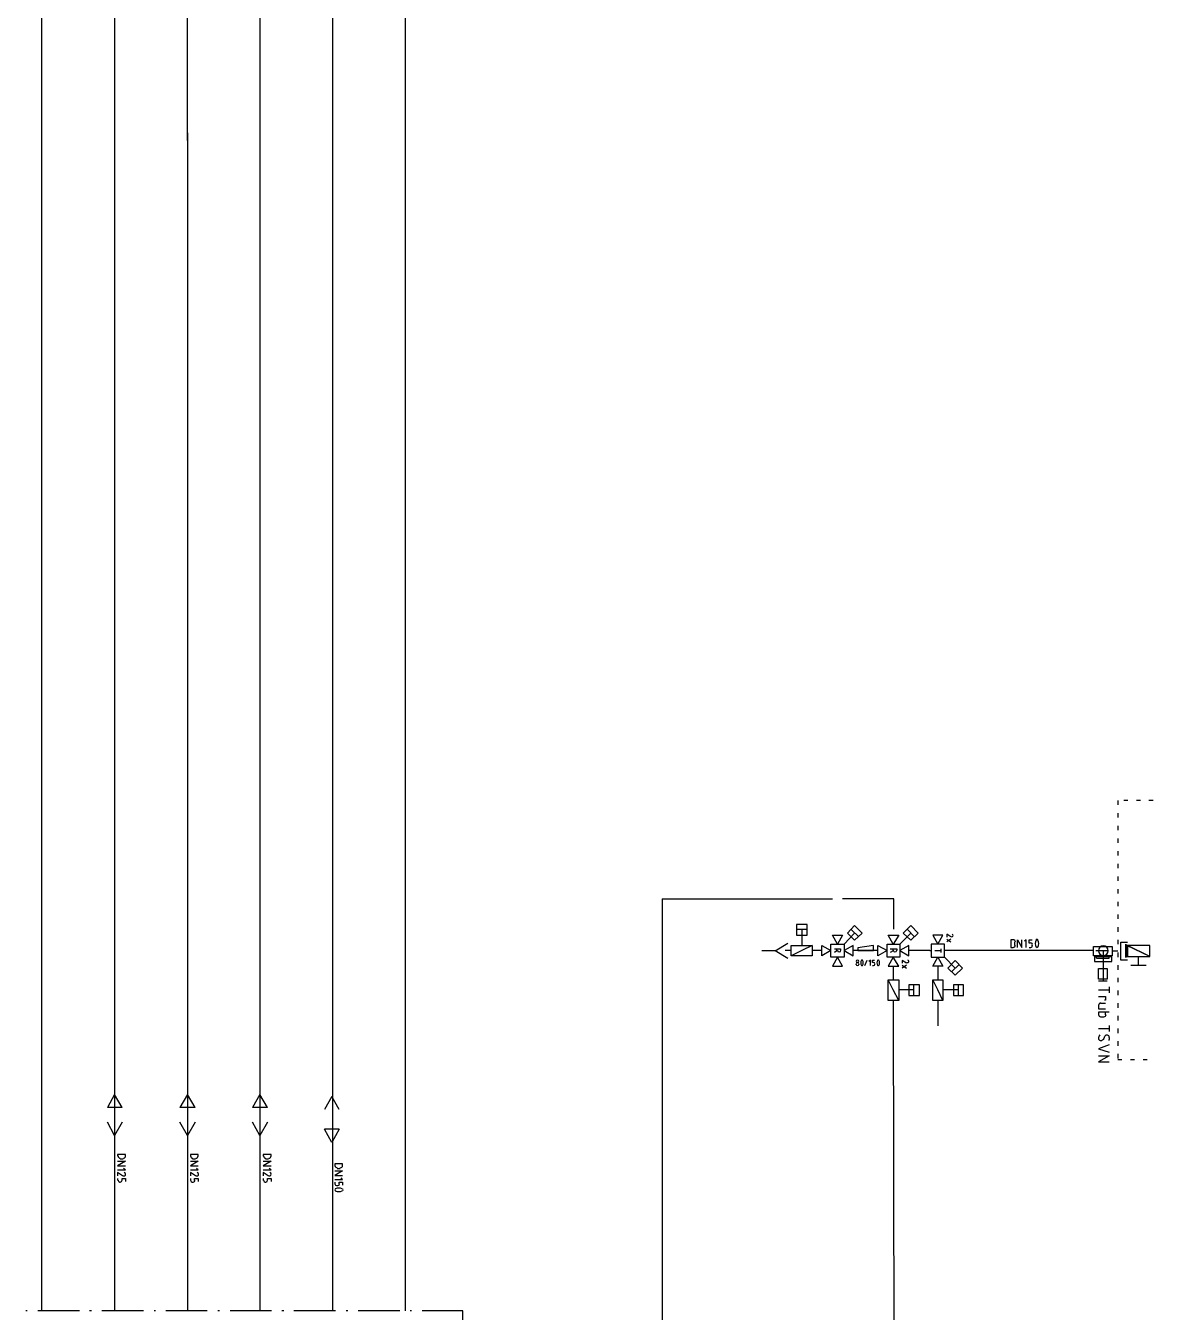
# Model space of a CAD drawing. Header units: millimetres. Extents: x 0 to 33.1, y 1.5 to 45.3.
# Drawn here: x 5.824 to 9.531, y 17.853 to 22.084 of the extents above; entities that cross this region are included whole.
import ezdxf

# ---------------------------------------------------------------- set-up
doc = ezdxf.new("R2010")
doc.units = ezdxf.units.MM
doc.header["$MEASUREMENT"] = 0
doc.layers.get('0').update_dxf_attribs({"linetype": 'CONTINUOUS'})

msp = doc.modelspace()

# ---------------------------------------------------------------- linework, layer by layer
at = {"color": 52, "linetype": 'Continuous'}
msp.add_line((6.83442, 17.8578), (6.83442, 25.5028), dxfattribs=at)
at = {"color": 3, "linetype": 'Continuous'}
msp.add_line((6.59446, 25.0611), (6.59446, 17.8578), dxfattribs=at)
at = {"color": 4, "linetype": 'Continuous'}
for p, q in [((5.87776, 17.8578), (5.87776, 24.7411)), ((7.07275, 17.8578), (7.07275, 24.7411))]:
    msp.add_line(p, q, dxfattribs=at)
at = {"color": 104, "linetype": 'Continuous'}
for p, q in [((6.35612, 21.7061), (6.35612, 23.8228)), ((6.35612, 21.7311), (6.35612, 17.8578))]:
    msp.add_line(p, q, dxfattribs=at)
at = {"color": 5, "linetype": 'Continuous'}
msp.add_line((6.1161, 22.3744), (6.1161, 17.8578), dxfattribs=at)
at = {"color": 140, "linetype": 'Continuous'}
for p, q in [((9.41444, 19.5361), (9.41444, 19.5211)), ((9.44775, 19.5361), (9.43446, 19.5361)), ((9.48942, 19.5361), (9.47613, 19.5361)), ((9.53108, 19.5361), (9.51611, 19.5361)), ((9.41444, 19.4944), (9.41444, 19.4794)), ((9.41444, 19.4528), (9.41444, 19.4378)), ((9.41444, 19.4111), (9.41444, 19.3961)), ((9.41444, 19.3694), (9.41444, 19.3544)), ((9.41444, 19.3278), (9.41444, 19.3128)), ((9.41444, 19.2861), (9.41444, 19.2711)), ((9.41444, 19.2444), (9.41444, 19.2294)), ((9.41444, 19.2028), (9.41444, 19.1878)), ((9.41444, 19.1611), (9.41444, 19.1461)), ((9.41444, 19.1194), (9.41444, 19.1044)), ((9.41444, 19.0778), (9.41444, 19.0628)), ((9.42443, 19.0111), (9.42443, 19.0694)), ((9.42443, 19.0694), (9.44612, 19.0694)), ((9.42443, 19.0111), (9.42443, 19.0694)), ((9.42443, 19.0694), (9.44612, 19.0694)), ((9.42443, 19.0111), (9.42443, 19.0694)), ((9.42443, 19.0694), (9.44612, 19.0694)), ((9.42443, 19.0111), (9.42443, 19.0694)), ((9.42443, 19.0694), (9.44612, 19.0694)), ((9.42443, 19.0111), (9.42443, 19.0694)), ((9.42443, 19.0694), (9.44612, 19.0694)), ((9.43946, 19.0628), (9.43946, 19.0194)), ((9.43946, 19.0628), (9.43946, 19.0194)), ((9.43946, 19.0628), (9.43946, 19.0194)), ((9.44114, 19.0628), (9.44114, 19.0194)), ((9.44114, 19.0628), (9.44114, 19.0194)), ((9.51942, 19.0594), (9.44444, 19.0594)), ((9.44444, 19.0594), (9.44444, 19.0228)), ((9.51942, 19.0228), (9.44444, 19.0594)), ((9.51942, 19.0594), (9.44612, 19.0594)), ((9.44612, 19.0594), (9.44612, 19.0228)), ((9.51942, 19.0228), (9.44612, 19.0594)), ((9.51942, 19.0228), (9.51942, 19.0594)), ((9.51942, 19.0228), (9.51942, 19.0594)), ((9.41444, 19.0361), (9.41444, 19.0211)), ((9.44612, 19.0111), (9.42443, 19.0111)), ((9.44612, 19.0111), (9.42443, 19.0111)), ((9.44612, 19.0111), (9.42443, 19.0111)), ((9.44612, 19.0111), (9.42443, 19.0111)), ((9.44612, 19.0111), (9.42443, 19.0111)), ((9.44444, 19.0228), (9.51942, 19.0228)), ((9.44612, 19.0228), (9.51942, 19.0228)), ((9.48281, 18.9928), (9.48281, 19.0228)), ((9.48281, 18.9928), (9.48281, 19.0228)), ((9.41444, 18.9944), (9.41444, 18.9794)), ((9.50612, 18.9928), (9.45779, 18.9928)), ((9.50776, 18.9928), (9.45779, 18.9928)), ((9.50612, 18.9928), (9.48281, 18.9928)), ((9.50776, 18.9928), (9.48281, 18.9928)), ((9.41444, 18.9528), (9.41444, 18.9378)), ((9.41444, 18.9111), (9.41444, 18.8961)), ((9.41444, 18.8694), (9.41444, 18.8544)), ((9.41444, 18.8278), (9.41444, 18.8128)), ((9.41444, 18.7861), (9.41444, 18.7711)), ((9.41444, 18.7444), (9.41444, 18.7294)), ((9.41444, 18.7028), (9.41444, 18.6878)), ((9.41444, 18.6844), (9.42779, 18.6844)), ((9.45611, 18.6844), (9.46946, 18.6844)), ((9.49778, 18.6844), (9.51113, 18.6844))]:
    msp.add_line(p, q, dxfattribs=at)
at = {"color": 7, "linetype": 'Continuous'}
for p, q in [((7.91613, 19.2128), (7.91613, 19.2128)), ((7.91613, 19.2128), (7.91613, 17.3478)), ((7.91613, 19.2128), (8.47613, 19.2128)), ((8.67779, 19.2128), (8.50944, 19.2128)), ((8.67779, 19.2128), (8.55778, 19.2128)), ((8.67779, 19.1128), (8.67779, 19.2128)), ((8.62608, 19.0428), (8.54443, 19.0428)), ((8.79611, 19.0428), (8.72775, 19.0428)), ((8.95611, 19.0428), (8.84776, 19.0428)), ((9.33442, 19.0428), (8.95611, 19.0428)), ((8.67611, 18.9911), (8.67611, 18.9461)), ((8.82275, 18.9911), (8.82275, 18.9461)), ((8.67611, 18.8778), (8.67779, 17.7578)), ((8.82275, 18.8778), (8.82275, 18.7944))]:
    msp.add_line(p, q, dxfattribs=at)
at = {"color": 0, "linetype": 'Continuous'}
for p, q in [((8.39279, 19.1278), (8.35781, 19.1278)), ((8.35781, 19.1278), (8.35781, 19.0928)), ((8.39279, 19.0928), (8.39279, 19.1278)), ((8.54943, 19.1244), (8.5261, 19.0994)), ((8.57443, 19.0994), (8.54943, 19.1244)), ((8.73443, 19.1244), (8.70942, 19.0994)), ((8.75776, 19.0994), (8.73443, 19.1244)), ((8.39279, 19.1111), (8.35781, 19.1111)), ((8.35781, 19.0928), (8.39279, 19.0928)), ((8.37608, 19.1111), (8.37608, 19.0594)), ((8.49278, 19.0628), (8.47613, 19.0928)), ((8.47613, 19.0928), (8.50944, 19.0928)), ((8.50944, 19.0928), (8.49278, 19.0628)), ((8.54943, 19.0994), (8.51443, 19.0628)), ((8.5261, 19.0994), (8.54943, 19.0761)), ((8.56278, 19.0878), (8.53776, 19.1111)), ((8.54943, 19.0761), (8.57443, 19.0994)), ((8.67611, 19.0628), (8.65944, 19.0928)), ((8.65944, 19.0928), (8.69444, 19.0928)), ((8.69444, 19.0928), (8.67611, 19.0628)), ((8.73443, 19.0994), (8.69775, 19.0628)), ((8.70942, 19.0994), (8.73443, 19.0761)), ((8.7461, 19.0878), (8.72276, 19.1111)), ((8.73443, 19.0761), (8.75776, 19.0994)), ((8.83946, 19.0928), (8.8061, 19.0928)), ((8.8061, 19.0928), (8.82275, 19.0628)), ((8.82275, 19.0628), (8.83946, 19.0928)), ((8.8661, 19.0878), (8.85275, 19.0961)), ((8.85275, 19.0961), (8.85275, 19.0861)), ((8.28776, 19.0411), (8.24447, 19.0411)), ((8.28776, 19.0411), (8.32943, 19.0661)), ((8.32943, 19.0161), (8.28776, 19.0411)), ((8.3411, 19.0428), (8.32112, 19.0428)), ((8.3411, 19.0244), (8.3411, 19.0594)), ((8.3411, 19.0594), (8.40944, 19.0594)), ((8.37608, 19.0428), (8.3411, 19.0244)), ((8.40944, 19.0594), (8.37608, 19.0428)), ((8.40944, 19.0594), (8.40944, 19.0244)), ((8.44114, 19.0428), (8.40944, 19.0428)), ((8.44114, 19.0244), (8.44114, 19.0594)), ((8.44114, 19.0594), (8.47114, 19.0428)), ((8.47114, 19.0428), (8.44114, 19.0244)), ((8.47114, 19.0211), (8.47114, 19.0628)), ((8.47114, 19.0628), (8.51443, 19.0628)), ((8.48281, 19.0478), (8.50276, 19.0478)), ((8.4911, 19.0411), (8.48281, 19.0361)), ((8.4911, 19.0428), (8.4911, 19.0478)), ((8.50276, 19.0478), (8.50276, 19.0428)), ((8.51443, 19.0628), (8.51443, 19.0211)), ((8.54443, 19.0594), (8.51443, 19.0428)), ((8.51443, 19.0428), (8.54443, 19.0244)), ((8.54443, 19.0244), (8.54443, 19.0594)), ((8.61111, 19.0594), (8.55946, 19.0511)), ((8.55946, 19.0511), (8.55946, 19.0428)), ((8.55946, 19.0428), (8.61111, 19.0428)), ((8.61111, 19.0428), (8.61111, 19.0594)), ((8.62608, 19.0244), (8.62608, 19.0594)), ((8.62608, 19.0594), (8.65608, 19.0428)), ((8.65608, 19.0428), (8.62608, 19.0244)), ((8.65608, 19.0211), (8.65608, 19.0628)), ((8.65608, 19.0628), (8.69775, 19.0628)), ((8.66613, 19.0478), (8.68778, 19.0478)), ((8.67611, 19.0411), (8.66613, 19.0361)), ((8.67611, 19.0428), (8.67611, 19.0478)), ((8.68778, 19.0478), (8.68778, 19.0428)), ((8.69775, 19.0628), (8.69775, 19.0211)), ((8.72775, 19.0594), (8.69775, 19.0428)), ((8.69775, 19.0428), (8.72775, 19.0244)), ((8.72775, 19.0244), (8.72775, 19.0594)), ((8.79611, 19.0428), (8.80111, 19.0428)), ((8.80111, 19.0628), (8.80111, 19.0211)), ((8.84446, 19.0628), (8.80111, 19.0628)), ((8.81278, 19.0428), (8.83279, 19.0428)), ((8.83279, 19.0478), (8.83279, 19.0361)), ((8.84446, 19.0211), (8.84446, 19.0628)), ((8.84776, 19.0428), (8.84446, 19.0428)), ((8.85275, 19.0794), (8.8661, 19.0711)), ((8.8661, 19.0794), (8.85275, 19.0711)), ((9.06944, 19.0778), (9.06278, 19.0778)), ((9.06278, 19.0778), (9.06278, 19.0528)), ((9.06278, 19.0528), (9.06944, 19.0528)), ((9.07611, 19.0594), (9.07611, 19.0694)), ((9.08442, 19.0528), (9.08442, 19.0778)), ((9.08442, 19.0778), (9.09944, 19.0528)), ((9.09944, 19.0528), (9.09944, 19.0778)), ((9.11279, 19.0778), (9.10781, 19.0728)), ((9.11279, 19.0528), (9.11279, 19.0778)), ((9.12278, 19.0661), (9.12278, 19.0778)), ((9.12278, 19.0778), (9.13276, 19.0778)), ((9.12776, 19.0661), (9.12278, 19.0661)), ((9.12278, 19.0528), (9.12776, 19.0528)), ((9.13276, 19.0578), (9.13276, 19.0611)), ((9.33442, 19.0244), (9.33442, 19.0561)), ((9.33442, 19.0561), (9.39611, 19.0561)), ((9.3661, 19.0411), (9.3661, 18.9411)), ((9.39611, 19.0561), (9.39611, 19.0244)), ((9.39611, 19.0411), (9.41444, 19.0411)), ((9.39611, 19.0411), (9.41444, 19.0411)), ((9.39611, 19.0411), (9.41444, 19.0411)), ((9.39611, 19.0411), (9.41444, 19.0411)), ((9.39611, 19.0411), (9.41444, 19.0411)), ((8.40944, 19.0244), (8.3411, 19.0244)), ((8.51443, 19.0211), (8.47114, 19.0211)), ((8.49278, 19.0211), (8.47613, 18.9911)), ((8.50944, 18.9911), (8.49278, 19.0211)), ((8.55447, 18.9961), (8.55447, 18.9978)), ((8.56278, 18.9978), (8.56278, 18.9961)), ((8.58279, 18.9928), (8.5911, 19.0111)), ((8.60113, 19.0111), (8.59614, 19.0061)), ((8.60113, 18.9928), (8.60113, 19.0111)), ((8.60781, 19.0028), (8.60781, 19.0111)), ((8.60781, 19.0111), (8.61442, 19.0111)), ((8.61111, 19.0028), (8.60781, 19.0028)), ((8.6161, 18.9961), (8.6161, 18.9978)), ((8.69775, 19.0211), (8.65608, 19.0211)), ((8.67611, 19.0211), (8.65944, 18.9911)), ((8.69444, 18.9911), (8.67611, 19.0211)), ((8.71946, 19.0011), (8.70611, 19.0094)), ((8.70611, 19.0094), (8.70611, 19.0011)), ((8.80111, 19.0211), (8.84446, 19.0211)), ((8.8061, 18.9911), (8.82275, 19.0211)), ((8.82275, 19.0211), (8.83946, 18.9911)), ((8.87944, 18.9844), (8.84446, 19.0211)), ((8.85612, 18.9844), (8.87944, 19.0094)), ((8.87944, 19.0094), (8.90446, 18.9844)), ((9.39611, 19.0244), (9.33442, 19.0244)), ((9.33778, 19.0228), (9.33778, 19.0061)), ((9.33778, 19.0228), (9.39442, 19.0228)), ((9.33778, 19.0061), (9.3661, 19.0061)), ((9.34446, 19.0178), (9.34446, 19.0228)), ((9.34446, 19.0178), (9.3661, 19.0178)), ((9.3661, 19.0178), (9.38613, 19.0178)), ((9.3661, 19.0061), (9.39442, 19.0061)), ((9.38613, 19.0178), (9.38613, 19.0228)), ((9.39442, 19.0061), (9.39442, 19.0228)), ((8.47613, 18.9911), (8.50944, 18.9911)), ((8.60781, 18.9928), (8.61111, 18.9928)), ((8.65944, 18.9911), (8.69444, 18.9911)), ((8.70611, 18.9944), (8.71946, 18.9844)), ((8.71946, 18.9944), (8.70611, 18.9844)), ((8.83946, 18.9911), (8.8061, 18.9911)), ((8.87944, 18.9611), (8.85612, 18.9844)), ((8.89279, 18.9961), (8.86778, 18.9728)), ((8.90446, 18.9844), (8.87944, 18.9611)), ((9.35113, 18.9478), (9.35113, 18.9828)), ((9.35113, 18.9828), (9.37944, 18.9828)), ((9.37944, 18.9828), (9.37944, 18.9478)), ((8.67611, 18.9128), (8.65944, 18.9461)), ((8.65944, 18.8778), (8.65944, 18.9461)), ((8.65944, 18.9461), (8.69444, 18.9461)), ((8.69444, 18.8778), (8.67611, 18.9128)), ((8.69444, 18.9461), (8.69444, 18.8778)), ((8.74447, 18.9128), (8.69444, 18.9128)), ((8.76281, 18.9294), (8.72775, 18.9294)), ((8.72775, 18.9294), (8.72775, 18.8944)), ((8.74447, 18.8944), (8.74447, 18.9294)), ((8.76281, 18.8944), (8.76281, 18.9294)), ((8.82275, 18.9128), (8.8061, 18.9461)), ((8.8061, 18.8778), (8.8061, 18.9461)), ((8.8061, 18.9461), (8.83946, 18.9461)), ((8.83946, 18.8778), (8.82275, 18.9128)), ((8.83946, 18.9461), (8.83946, 18.8778)), ((8.89111, 18.9128), (8.83946, 18.9128)), ((8.90776, 18.9294), (8.87446, 18.9294)), ((8.87446, 18.9294), (8.87446, 18.8944)), ((8.89111, 18.8944), (8.89111, 18.9294)), ((8.90776, 18.8944), (8.90776, 18.9294)), ((9.37944, 18.9478), (9.35113, 18.9478)), ((9.37944, 18.9411), (9.35113, 18.9411)), ((9.35113, 18.9128), (9.38613, 18.9128)), ((9.35113, 18.9128), (9.38613, 18.9128)), ((9.38613, 18.9228), (9.38613, 18.9028)), ((9.38613, 18.9228), (9.38613, 18.9028)), ((8.69444, 18.8778), (8.65944, 18.8778)), ((8.72775, 18.8944), (8.76281, 18.8944)), ((8.83946, 18.8778), (8.8061, 18.8778)), ((8.87446, 18.8944), (8.90776, 18.8944)), ((9.35113, 18.8911), (9.37446, 18.8911)), ((9.35113, 18.8911), (9.37446, 18.8911)), ((9.37446, 18.8794), (9.3711, 18.8794)), ((9.37446, 18.8794), (9.3711, 18.8794)), ((9.37446, 18.8911), (9.37446, 18.8794)), ((9.37446, 18.8911), (9.37446, 18.8794)), ((9.35113, 18.8611), (9.35113, 18.8511)), ((9.35113, 18.8611), (9.35113, 18.8511)), ((9.35113, 18.8511), (9.37446, 18.8511)), ((9.35113, 18.8511), (9.37446, 18.8511)), ((9.38613, 18.8394), (9.35113, 18.8394)), ((9.35113, 18.8394), (9.35113, 18.8311)), ((9.38613, 18.8394), (9.35113, 18.8394)), ((9.35113, 18.8394), (9.35113, 18.8311)), ((9.37446, 18.8678), (9.35781, 18.8678)), ((9.37446, 18.8678), (9.35781, 18.8678)), ((9.37446, 18.8311), (9.37446, 18.8394)), ((9.37446, 18.8311), (9.37446, 18.8394)), ((9.35113, 18.7861), (9.38613, 18.7861)), ((9.35113, 18.7861), (9.38613, 18.7861)), ((9.35781, 18.8244), (9.36778, 18.8244)), ((9.35781, 18.8244), (9.36778, 18.8244)), ((9.38613, 18.7961), (9.38613, 18.7761)), ((9.38613, 18.7961), (9.38613, 18.7761)), ((9.3711, 18.7594), (9.3661, 18.7478)), ((9.3711, 18.7594), (9.3661, 18.7478)), ((9.38613, 18.7328), (9.35113, 18.7194)), ((9.38613, 18.7328), (9.35113, 18.7194)), ((9.35113, 18.7194), (9.38613, 18.7078)), ((9.35113, 18.7194), (9.38613, 18.7078)), ((9.35113, 18.6961), (9.38613, 18.6961)), ((9.38613, 18.6961), (9.35113, 18.6761)), ((9.35113, 18.6961), (9.38613, 18.6961)), ((9.38613, 18.6961), (9.35113, 18.6761)), ((9.35113, 18.6761), (9.38613, 18.6761)), ((9.35113, 18.6761), (9.38613, 18.6761)), ((6.1161, 18.5694), (6.09278, 18.5261)), ((6.14111, 18.5261), (6.1161, 18.5694)), ((6.35612, 18.5694), (6.33111, 18.5261)), ((6.38113, 18.5261), (6.35612, 18.5694)), ((6.59446, 18.5694), (6.56944, 18.5261)), ((6.61947, 18.5261), (6.59446, 18.5694)), ((6.83111, 18.5628), (6.8061, 18.5194)), ((6.85444, 18.5194), (6.83111, 18.5628)), ((6.14111, 18.5261), (6.09278, 18.5261)), ((6.38113, 18.5261), (6.33111, 18.5261)), ((6.61947, 18.5261), (6.56944, 18.5261)), ((6.1161, 18.4344), (6.09278, 18.4778)), ((6.14111, 18.4778), (6.1161, 18.4344)), ((6.35612, 18.4344), (6.33111, 18.4778)), ((6.38113, 18.4778), (6.35612, 18.4344)), ((6.59446, 18.4344), (6.56944, 18.4778)), ((6.61947, 18.4778), (6.59446, 18.4344)), ((6.83111, 18.4111), (6.8061, 18.4544)), ((6.85444, 18.4544), (6.8061, 18.4544)), ((6.85444, 18.4544), (6.83111, 18.4111)), ((6.12608, 18.3711), (6.12608, 18.3661)), ((6.15278, 18.3711), (6.12608, 18.3711)), ((6.15278, 18.3661), (6.15278, 18.3711)), ((6.3661, 18.3711), (6.3661, 18.3661)), ((6.39111, 18.3711), (6.3661, 18.3711)), ((6.39111, 18.3661), (6.39111, 18.3711)), ((6.60444, 18.3711), (6.60444, 18.3661)), ((6.63113, 18.3711), (6.60444, 18.3711)), ((6.63113, 18.3661), (6.63113, 18.3711)), ((6.12608, 18.3494), (6.15278, 18.3494)), ((6.15278, 18.3494), (6.12608, 18.3344)), ((6.12608, 18.3344), (6.15278, 18.3344)), ((6.12608, 18.3211), (6.15278, 18.3211)), ((6.13444, 18.3578), (6.14442, 18.3578)), ((6.15278, 18.3211), (6.14611, 18.3261)), ((6.3661, 18.3494), (6.39111, 18.3494)), ((6.39111, 18.3494), (6.3661, 18.3344)), ((6.3661, 18.3344), (6.39111, 18.3344)), ((6.3661, 18.3211), (6.39111, 18.3211)), ((6.37278, 18.3578), (6.38276, 18.3578)), ((6.39111, 18.3211), (6.38612, 18.3261)), ((6.60444, 18.3494), (6.63113, 18.3494)), ((6.63113, 18.3494), (6.60444, 18.3344)), ((6.60444, 18.3344), (6.63113, 18.3344)), ((6.60444, 18.3211), (6.63113, 18.3211)), ((6.61279, 18.3578), (6.62278, 18.3578)), ((6.63113, 18.3211), (6.62446, 18.3261)), ((6.8411, 18.3411), (6.8411, 18.3344)), ((6.8661, 18.3411), (6.8411, 18.3411)), ((6.84776, 18.3261), (6.85781, 18.3261)), ((6.8661, 18.3344), (6.8661, 18.3411)), ((6.14279, 18.3011), (6.12608, 18.3128)), ((6.12608, 18.3128), (6.12608, 18.3011)), ((6.12608, 18.2928), (6.12608, 18.2861)), ((6.13276, 18.2811), (6.13444, 18.2811)), ((6.14111, 18.2861), (6.14111, 18.2928)), ((6.14111, 18.2928), (6.15278, 18.2928)), ((6.15278, 18.2928), (6.15278, 18.2828)), ((6.38276, 18.3011), (6.3661, 18.3128)), ((6.3661, 18.3128), (6.3661, 18.3011)), ((6.3661, 18.2928), (6.3661, 18.2861)), ((6.3711, 18.2811), (6.37446, 18.2811)), ((6.37944, 18.2861), (6.37944, 18.2928)), ((6.37944, 18.2928), (6.39111, 18.2928)), ((6.39111, 18.2928), (6.39111, 18.2828)), ((6.6211, 18.3011), (6.60444, 18.3128)), ((6.60444, 18.3128), (6.60444, 18.3011)), ((6.60444, 18.2928), (6.60444, 18.2861)), ((6.61111, 18.2811), (6.61279, 18.2811)), ((6.61947, 18.2861), (6.61947, 18.2928)), ((6.61947, 18.2928), (6.63113, 18.2928)), ((6.63113, 18.2928), (6.63113, 18.2828)), ((6.8411, 18.3178), (6.8661, 18.3178)), ((6.8661, 18.3178), (6.8411, 18.3028)), ((6.8411, 18.3028), (6.8661, 18.3028)), ((6.8411, 18.2894), (6.8661, 18.2894)), ((6.8411, 18.2811), (6.8411, 18.2744)), ((6.85444, 18.2744), (6.85444, 18.2811)), ((6.85444, 18.2811), (6.8661, 18.2811)), ((6.8661, 18.2894), (6.86111, 18.2944)), ((6.8661, 18.2811), (6.8661, 18.2711)), ((6.84614, 18.2694), (6.84944, 18.2694)), ((5.82943, 17.8578), (5.82443, 17.8578)), ((6.00108, 17.8578), (5.86442, 17.8578)), ((6.04113, 17.8578), (6.03444, 17.8578)), ((6.2111, 17.8578), (6.07443, 17.8578)), ((6.25108, 17.8578), (6.2461, 17.8578)), ((6.42111, 17.8578), (6.28444, 17.8578)), ((6.4611, 17.8578), (6.45611, 17.8578)), ((6.63276, 17.8578), (6.4961, 17.8578)), ((6.67279, 17.8578), (6.66613, 17.8578)), ((6.84278, 17.8578), (6.70611, 17.8578)), ((6.88276, 17.8578), (6.87776, 17.8578)), ((7.05447, 17.8578), (6.91775, 17.8578)), ((7.09278, 17.8578), (7.08778, 17.8578)), ((7.26113, 17.8578), (7.12776, 17.8578)), ((7.26113, 17.7561), (7.26113, 17.8578))]:
    msp.add_line(p, q, dxfattribs=at)
at = {"color": 142, "linetype": 'Continuous'}
msp.add_line((9.37944, 19.0411), (9.34278, 19.0411), dxfattribs=at)
at = {"color": 0, "linetype": 'Continuous'}
for points in [[(8.86643, 19.0885), (8.86768, 19.0876), (8.86931, 19.0875), (8.87067, 19.0883)], [(8.87278, 19.0919), (8.87278, 19.0938), (8.87153, 19.0954), (8.86974, 19.096)], [(8.87067, 19.0883), (8.87196, 19.089), (8.87278, 19.0904), (8.87278, 19.0919)], [(8.49278, 19.0436), (8.49278, 19.0404), (8.49539, 19.0378), (8.49858, 19.0378)], [(8.49858, 19.0378), (8.50185, 19.0378), (8.50444, 19.0404), (8.50444, 19.0436)], [(8.67611, 19.0436), (8.67611, 19.0404), (8.67871, 19.0378), (8.68197, 19.0378)], [(8.68197, 19.0378), (8.68517, 19.0378), (8.68778, 19.0404), (8.68778, 19.0436)], [(9.07781, 19.0703), (9.07781, 19.0744), (9.07443, 19.0778), (9.07026, 19.0778)], [(9.07026, 19.0528), (9.07443, 19.0528), (9.07781, 19.0561), (9.07781, 19.0603)], [(9.13444, 19.0619), (9.13444, 19.0651), (9.13183, 19.0678), (9.12864, 19.0678)], [(9.12864, 19.0528), (9.13183, 19.0528), (9.13444, 19.0554), (9.13444, 19.0586)], [(9.14567, 19.0767), (9.14182, 19.0696), (9.14182, 19.061), (9.14567, 19.0539)], [(9.1486, 19.0794), (9.14729, 19.0794), (9.14606, 19.0789), (9.14524, 19.0778)], [(9.14524, 19.0544), (9.14606, 19.0533), (9.14729, 19.0528), (9.1486, 19.0528)], [(9.15196, 19.0778), (9.15115, 19.0789), (9.14996, 19.0794), (9.1486, 19.0794)], [(9.1486, 19.0528), (9.14996, 19.0528), (9.15115, 19.0533), (9.15196, 19.0544)], [(9.15158, 19.0539), (9.15539, 19.061), (9.15539, 19.0696), (9.15158, 19.0767)], [(9.36697, 19.0578), (9.35818, 19.0578), (9.35113, 19.0507), (9.35113, 19.0419)], [(9.35113, 19.0419), (9.35113, 19.0332), (9.35818, 19.0261), (9.36697, 19.0261)], [(9.38276, 19.0419), (9.38276, 19.0507), (9.37571, 19.0578), (9.36697, 19.0578)], [(9.36697, 19.0261), (9.37571, 19.0261), (9.38276, 19.0332), (9.38276, 19.0419)], [(8.5586, 19.0111), (8.55632, 19.0111), (8.55442, 19.0092), (8.55442, 19.0069)], [(8.55442, 19.0069), (8.55442, 19.0047), (8.55632, 19.0028), (8.5586, 19.0028)], [(8.5586, 19.0028), (8.55632, 19.0028), (8.55442, 19.001), (8.55442, 18.9986)], [(8.55442, 18.9969), (8.55442, 18.9946), (8.55632, 18.9928), (8.5586, 18.9928)], [(8.56278, 19.0069), (8.56278, 19.0092), (8.56093, 19.0111), (8.5586, 19.0111)], [(8.5586, 19.0028), (8.56093, 19.0028), (8.56278, 19.0047), (8.56278, 19.0069)], [(8.56278, 18.9986), (8.56278, 19.001), (8.56093, 19.0028), (8.5586, 19.0028)], [(8.5586, 18.9928), (8.56093, 18.9928), (8.56278, 18.9946), (8.56278, 18.9969)], [(8.5715, 19.0103), (8.56874, 19.005), (8.56874, 18.9988), (8.5715, 18.9936)], [(8.57363, 19.0111), (8.57281, 19.0111), (8.57206, 19.0107), (8.57161, 19.0101)], [(8.57563, 19.0101), (8.57514, 19.0107), (8.57437, 19.0111), (8.57363, 19.0111)], [(8.57568, 18.9936), (8.57844, 18.9988), (8.57844, 19.005), (8.57568, 19.0103)], [(8.6161, 18.9986), (8.6161, 19.001), (8.61426, 19.0028), (8.61193, 19.0028)], [(8.61193, 18.9928), (8.61426, 18.9928), (8.6161, 18.9946), (8.6161, 18.9969)], [(8.62489, 19.0103), (8.62207, 19.005), (8.62207, 18.9988), (8.62489, 18.9936)], [(8.62696, 19.0111), (8.62614, 19.0111), (8.62537, 19.0107), (8.62494, 19.0101)], [(8.62896, 19.0101), (8.62847, 19.0107), (8.62771, 19.0111), (8.62696, 19.0111)], [(8.62901, 18.9936), (8.63178, 18.9988), (8.63178, 19.005), (8.62901, 19.0103)], [(8.7214, 19.0035), (8.72271, 19.0026), (8.72433, 19.0025), (8.72564, 19.0033)], [(8.72775, 19.0069), (8.72781, 19.0088), (8.72657, 19.0104), (8.72472, 19.011)], [(8.72564, 19.0033), (8.72694, 19.004), (8.72781, 19.0054), (8.72775, 19.0069)], [(8.57161, 18.9938), (8.57206, 18.9932), (8.57281, 18.9928), (8.57363, 18.9928)], [(8.57363, 18.9928), (8.57437, 18.9928), (8.57514, 18.9932), (8.57563, 18.9938)], [(8.62494, 18.9938), (8.62537, 18.9932), (8.62614, 18.9928), (8.62696, 18.9928)], [(8.62696, 18.9928), (8.62771, 18.9928), (8.62847, 18.9932), (8.62896, 18.9938)], [(9.35861, 18.8694), (9.35449, 18.8694), (9.35113, 18.8661), (9.35113, 18.8619)], [(9.35861, 18.8694), (9.35449, 18.8694), (9.35113, 18.8661), (9.35113, 18.8619)], [(9.35113, 18.8319), (9.35113, 18.8278), (9.35449, 18.8244), (9.35861, 18.8244)], [(9.35113, 18.8319), (9.35113, 18.8278), (9.35449, 18.8244), (9.35861, 18.8244)], [(9.3686, 18.8244), (9.37278, 18.8244), (9.37608, 18.8278), (9.37608, 18.8319)], [(9.3686, 18.8244), (9.37278, 18.8244), (9.37608, 18.8278), (9.37608, 18.8319)], [(9.35508, 18.7647), (9.35265, 18.7613), (9.35129, 18.7571), (9.35113, 18.7528)], [(9.35508, 18.7647), (9.35265, 18.7613), (9.35129, 18.7571), (9.35113, 18.7528)], [(9.35113, 18.7536), (9.35113, 18.7501), (9.35351, 18.7471), (9.35688, 18.7462)], [(9.35113, 18.7536), (9.35113, 18.7501), (9.35351, 18.7471), (9.35688, 18.7462)], [(9.35688, 18.7462), (9.36025, 18.7456), (9.36372, 18.7471), (9.36529, 18.7503)], [(9.35688, 18.7462), (9.36025, 18.7456), (9.36372, 18.7471), (9.36529, 18.7503)], [(9.38032, 18.7642), (9.37696, 18.765), (9.37349, 18.7633), (9.3719, 18.7603)], [(9.38032, 18.7642), (9.37696, 18.765), (9.37349, 18.7633), (9.3719, 18.7603)], [(9.38613, 18.7569), (9.38613, 18.7604), (9.38374, 18.7635), (9.38032, 18.7642)], [(9.38613, 18.7569), (9.38613, 18.7604), (9.38374, 18.7635), (9.38032, 18.7642)], [(9.38574, 18.7465), (9.38704, 18.7497), (9.38775, 18.7532), (9.38775, 18.7567)], [(9.38574, 18.7465), (9.38704, 18.7497), (9.38775, 18.7532), (9.38775, 18.7567)], [(6.12776, 18.3669), (6.12776, 18.3628), (6.13113, 18.3594), (6.13525, 18.3594)], [(6.14529, 18.3594), (6.14942, 18.3594), (6.15278, 18.3628), (6.15278, 18.3669)], [(6.3661, 18.3669), (6.3661, 18.3628), (6.36947, 18.3594), (6.37358, 18.3594)], [(6.38363, 18.3594), (6.38775, 18.3594), (6.39111, 18.3628), (6.39111, 18.3669)], [(6.60612, 18.3669), (6.60612, 18.3628), (6.60949, 18.3594), (6.61361, 18.3594)], [(6.62358, 18.3594), (6.62776, 18.3594), (6.63113, 18.3628), (6.63113, 18.3669)], [(6.8411, 18.3353), (6.8411, 18.3311), (6.84446, 18.3278), (6.84864, 18.3278)], [(6.85861, 18.3278), (6.86274, 18.3278), (6.8661, 18.3311), (6.8661, 18.3353)], [(6.12776, 18.2869), (6.12776, 18.2838), (6.13037, 18.2811), (6.13363, 18.2811)], [(6.13525, 18.2811), (6.13851, 18.2811), (6.14111, 18.2838), (6.14111, 18.2869)], [(6.14388, 18.3019), (6.14567, 18.3008), (6.14794, 18.3008), (6.14979, 18.3018)], [(6.15278, 18.3069), (6.15278, 18.3096), (6.15104, 18.3118), (6.14854, 18.3125)], [(6.14979, 18.3018), (6.15164, 18.3029), (6.15278, 18.3049), (6.15278, 18.3069)], [(6.3661, 18.2869), (6.3661, 18.2838), (6.36871, 18.2811), (6.37196, 18.2811)], [(6.37528, 18.2811), (6.37847, 18.2811), (6.38113, 18.2838), (6.38113, 18.2869)], [(6.38385, 18.3019), (6.38564, 18.3008), (6.38792, 18.3008), (6.38981, 18.3018)], [(6.39279, 18.3069), (6.39279, 18.3096), (6.39106, 18.3118), (6.38851, 18.3125)], [(6.38981, 18.3018), (6.39165, 18.3029), (6.39279, 18.3049), (6.39279, 18.3069)], [(6.60612, 18.2869), (6.60612, 18.2838), (6.60872, 18.2811), (6.61193, 18.2811)], [(6.61361, 18.2811), (6.61681, 18.2811), (6.61947, 18.2838), (6.61947, 18.2869)], [(6.62218, 18.3019), (6.62397, 18.3008), (6.62625, 18.3008), (6.6281, 18.3018)], [(6.63113, 18.3069), (6.63113, 18.3096), (6.62939, 18.3118), (6.62685, 18.3125)], [(6.6281, 18.3018), (6.62999, 18.3029), (6.63113, 18.3049), (6.63113, 18.3069)], [(6.8411, 18.2753), (6.8411, 18.2721), (6.84369, 18.2694), (6.84694, 18.2694)], [(6.84278, 18.2586), (6.84174, 18.2579), (6.8411, 18.2567), (6.8411, 18.2553)], [(6.8411, 18.2553), (6.8411, 18.254), (6.84174, 18.2528), (6.84278, 18.2519)], [(6.86507, 18.2582), (6.85792, 18.2621), (6.84928, 18.2621), (6.84218, 18.2582)], [(6.84218, 18.2524), (6.84928, 18.2485), (6.85792, 18.2485), (6.86507, 18.2524)], [(6.85026, 18.2694), (6.85351, 18.2694), (6.85612, 18.2721), (6.85612, 18.2753)], [(6.86778, 18.2553), (6.86778, 18.2567), (6.86714, 18.2579), (6.8661, 18.2586)], [(6.8661, 18.2519), (6.86714, 18.2528), (6.86778, 18.254), (6.86778, 18.2553)]]:
    msp.add_open_spline(points, degree=3, dxfattribs=at)

doc.saveas('drawing.dxf')
